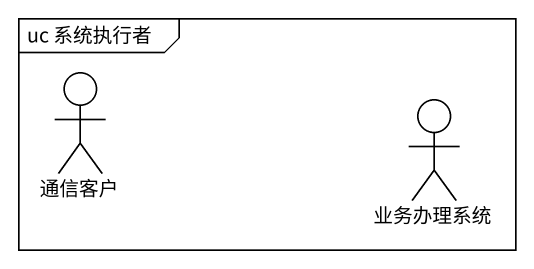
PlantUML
@startuml
mainframe uc 系统执行者
actor 通信客户
actor 业务办理系统
@enduml
